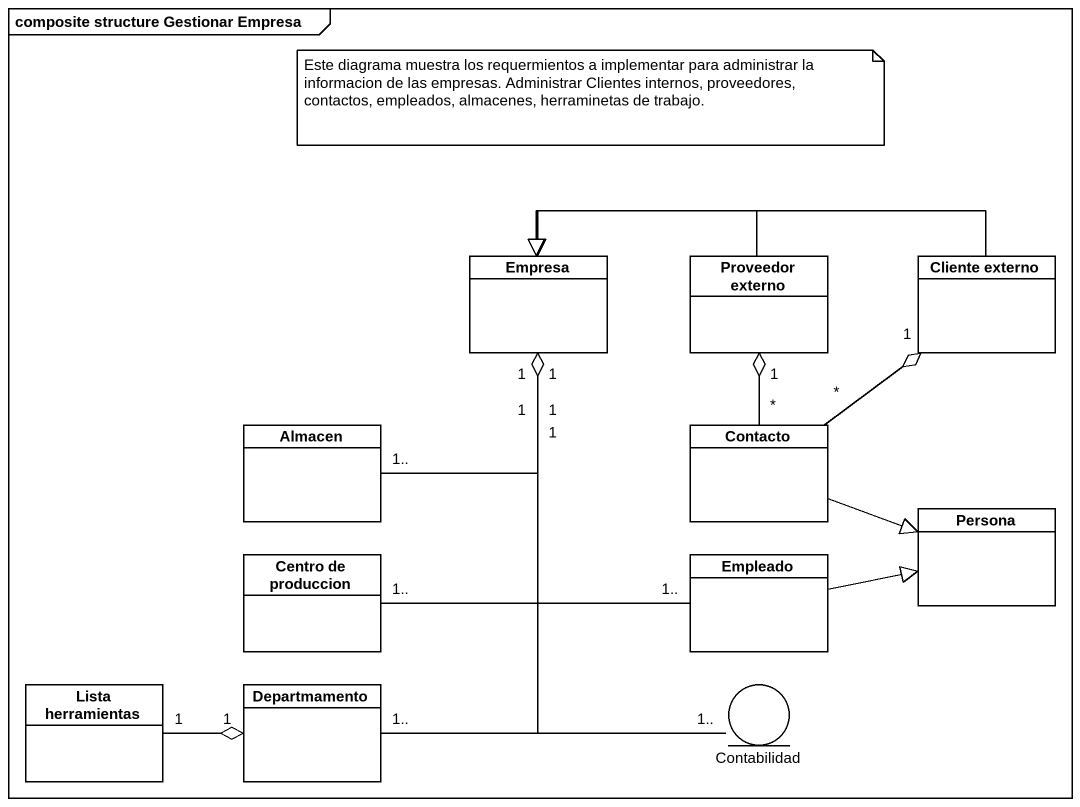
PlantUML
@startuml
mainframe composite structure Gestionar Empresa
allowmixing
hide circle
hide empty members
class Empresa
class "Proveedor externo" as Proveedor_externo
class "Cliente externo" as Cliente_externo
class Almacen
class Contacto
class Persona
class "Centro de produccion" as Centro_de_produccion
class Empleado
class "Lista herramientas" as Lista_herramientas
class Departmamento
entity Contabilidad
Proveedor_externo -left-|> Empresa
Cliente_externo -left-|> Empresa
Almacen "1.." -up-o "1" Empresa
Contacto "*" -up-o "1" Proveedor_externo
Contacto "*" -up-o "1" Cliente_externo
Contacto -right-|> Persona
Centro_de_produccion "1.." -up-o "1" Empresa
Empleado "1.." -up-o "1" Empresa
Empleado -right-|> Persona
Lista_herramientas "1" -right-o "1" Departmamento
Departmamento "1.." -up-o "1" Empresa
Contabilidad "1.." -up-o "1" Empresa
note as N1
  Este diagrama muestra los requermientos a implementar para administrar la informacion de las empresas. Administrar Clientes internos, proveedores, contactos, empleados, almacenes, herraminetas de trabajo.
end note
@enduml
